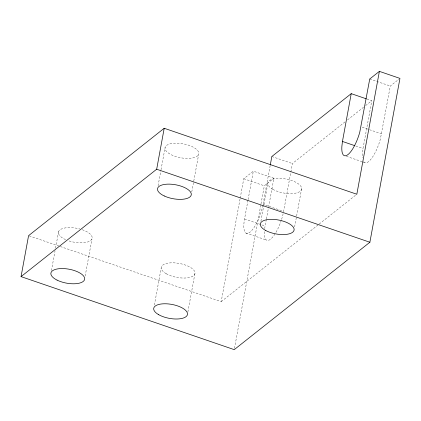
<?xml version="1.0" encoding="UTF-8"?>
<svg xmlns="http://www.w3.org/2000/svg" width="421" height="421" viewBox="0 0 421 421"><rect width="100%" height="100%" fill="white"/><g stroke="black" fill="none" stroke-linecap="round" stroke-linejoin="round"><path stroke-width="0.32" stroke-dasharray="2.1 1.58" d="M366.949 99.046L371.79 100.698L363.018 148.487L362.439 153.476A22.866 7.089 -71.1 0 0 362.46 157.686M51.43 270.577L55.072 250.737M55.54 248.174L58.598 231.534M85.174 276.013L91.989 238.891M158.075 185.787L160.89 170.426M161.011 169.789L165.121 147.387M154.391 305.02L161.206 267.898M191.776 191.95L198.707 154.191A17.15 7.083 10.4 0 0 175.273 143.177A17.15 7.083 10.4 0 0 171.763 154.996A17.15 7.083 10.4 0 0 198.707 154.191M187.871 312.003L195.034 272.966M60.261 246.517L221.199 301.636L240.075 198.801M240.191 198.154L243.754 178.751L253.321 171.179L273.887 178.22L268.672 206.637M270.177 165.558L263.067 204.306A22.866 7.089 -71.1 0 1 250.048 232.118A22.866 7.089 -71.1 0 1 244.548 218.967L247.985 200.238M248.106 199.591L253.321 171.179M234.486 348.351L260.888 204.506M261.004 203.859L264.32 185.798L273.887 178.22M260.899 221.251L263.835 205.248M263.951 204.611L267.83 183.488M264.704 228.619A22.866 7.089 -71.1 0 1 265.114 226.009L266.298 219.552M266.419 218.904L268.551 207.285M344.983 121.927L292.4 163.559L283.633 211.347L263.067 204.306M294.611 226.924L296.489 216.683M296.605 216.041L301.657 188.524M363.739 161.806A22.866 7.089 -71.1 0 0 380.326 139.314L390.304 86.042L398.934 79.206M347.562 119.885L363.544 107.234M365.602 105.597L371.79 100.698M221.199 301.636L318.671 224.461M319.186 224.051L356.829 194.244M369.738 78.995L390.304 86.042M362.181 127.2L368.833 129.479M369.438 129.684L381.537 133.825M355.761 146.003L363.018 148.487M346.325 156.286L362.049 161.669M362.655 161.875L364.47 162.501M271.834 156.517L292.4 163.559M243.754 178.751L264.32 185.798M244.548 218.967L265.114 226.009M245.922 233.039L266.488 240.081M29.191 235.876L59.64 246.306M82.237 229.713A17.15 7.083 10.4 0 1 90.715 240.496A17.15 7.083 10.4 0 1 68.349 240.712M65.597 239.633A17.15 7.083 10.4 0 1 60.003 229.829A17.15 7.083 10.4 0 1 79.858 228.987M283.133 213.773A22.866 7.089 -71.1 0 1 281.486 219.746M281.302 220.315A22.866 7.089 -71.1 0 1 275.744 232.75M275.097 233.802A22.866 7.089 -71.1 0 1 264.456 231.061M166.206 273.724A17.15 7.083 10.4 0 0 194.476 274.739A17.15 7.083 10.4 0 0 173.684 262.83A17.15 7.083 10.4 0 0 166.206 273.724M272.855 189.318A17.15 7.083 10.4 0 0 301.11 190.297A17.15 7.083 10.4 0 0 280.265 178.404A17.15 7.083 10.4 0 0 272.855 189.318"/><path stroke-width="0.63" d="M366.344 98.835L351.225 93.657L342.452 141.445L341.873 146.434A22.866 7.089 -71.1 0 0 348.03 154.533A22.866 7.089 -71.1 0 0 359.76 132.273L369.738 78.995L379.384 71.359L399.95 78.401L369.88 242.249L234.25 349.64L21.05 276.623L28.57 235.665L164.201 128.268L356.829 194.244L379.384 71.359M21.05 276.623L156.68 169.231L164.201 128.268M270.298 164.911L271.834 156.517L351.225 93.657M342.452 141.445L354.55 145.587M156.68 169.231L369.88 242.249M57.077 280.118A17.15 7.083 10.4 0 0 84.468 279.854A17.15 7.083 10.4 0 0 61.776 268.551A17.15 7.083 10.4 0 0 57.077 280.118M158.685 314.687A17.15 7.083 10.4 0 0 186.956 315.697A17.15 7.083 10.4 0 0 166.163 303.788A17.15 7.083 10.4 0 0 158.685 314.687M265.335 230.276A17.15 7.083 10.4 0 0 293.59 231.261A17.15 7.083 10.4 0 0 272.745 219.362A17.15 7.083 10.4 0 0 265.335 230.276M164.248 195.96A17.15 7.083 10.4 0 0 191.192 195.149A17.15 7.083 10.4 0 0 167.753 184.14A17.15 7.083 10.4 0 0 164.248 195.96"/></g></svg>
